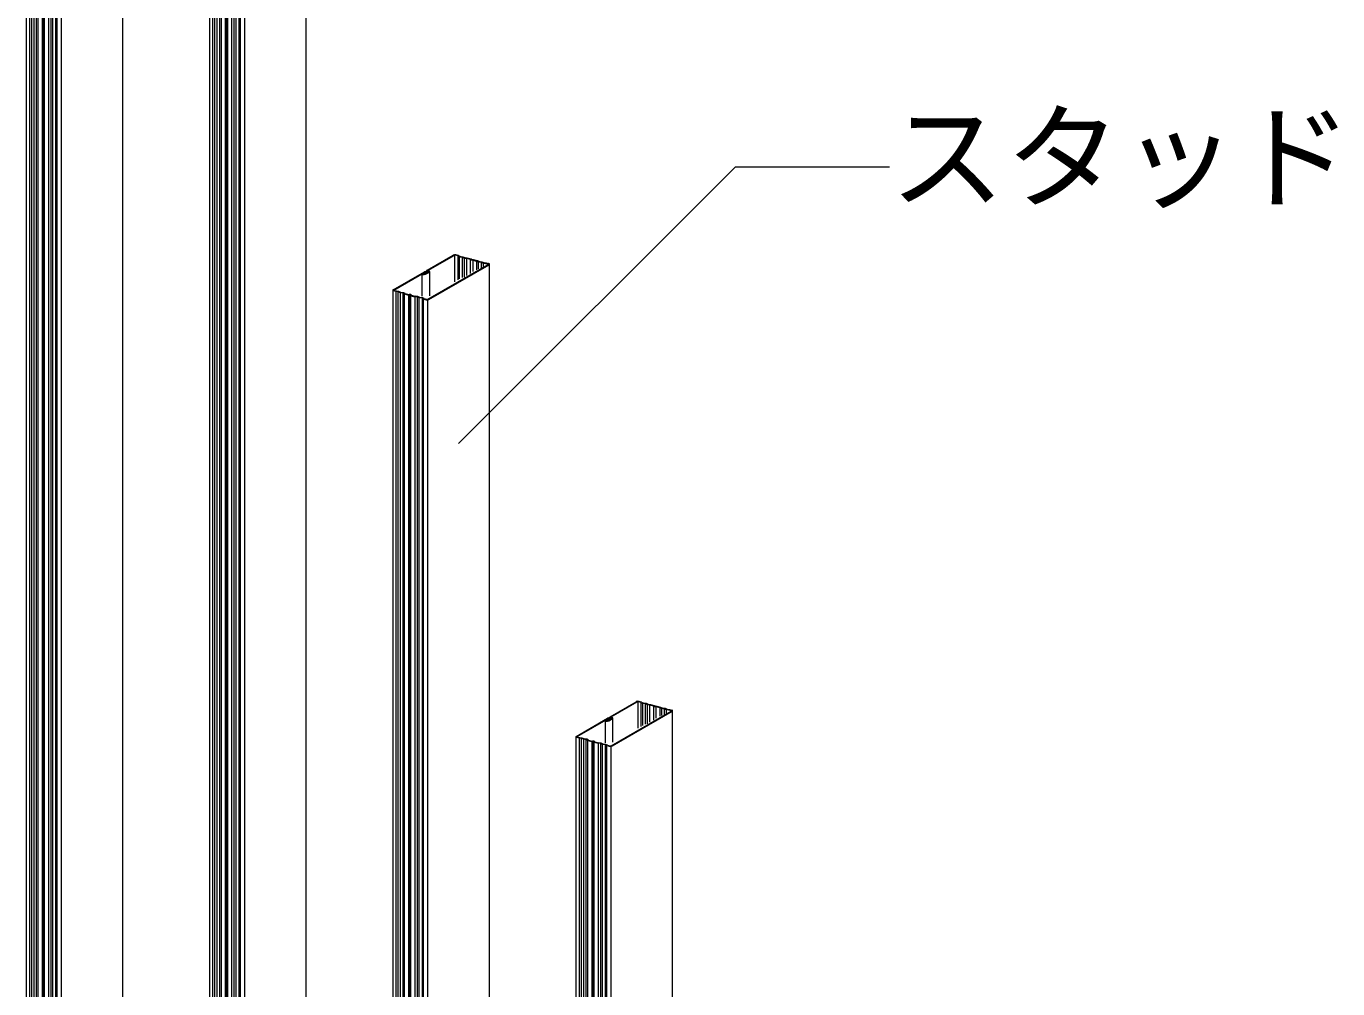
# Model space of a CAD drawing. Units: millimetres on the paper, with parts at other scales. Extents: x -195 to 195, y -140 to 138.
# Drawn here: x -77.42 to -60.43, y -32.73 to -20.26 of the extents above; entities that cross this region are included whole.
import ezdxf
from ezdxf.enums import TextEntityAlignment as Align

# ---------------------------------------------------------------- set-up
doc = ezdxf.new("R2010")
doc.units = ezdxf.units.MM
doc.layers.add('A-2_スタッド', color=3, linetype='Continuous', lineweight=18)
doc.layers.add('A-6_文字・矢印', color=7, linetype='Continuous', lineweight=18)
doc.styles.add('ＭＳ ゴシック', font='')
doc.styles.get('ＭＳ ゴシック').set_extended_font_data('MS Gothic')

msp = doc.modelspace()

# ---------------------------------------------------------------- linework, layer by layer
at = {"layer": 'A-2_スタッド'}
for p, q in [((-77.417, -9.369), (-77.417, -86.344)), ((-77.376, -9.38), (-77.376, -86.355)), ((-77.345, -86.363), (-77.345, -9.388)), ((-77.319, -9.395), (-77.319, -86.37)), ((-77.283, -86.38), (-77.283, -9.405)), ((-77.262, -86.386), (-77.262, -9.411)), ((-77.211, -9.424), (-77.211, -86.399)), ((-77.191, -86.405), (-77.191, -9.43)), ((-77.18, -86.408), (-77.18, -9.433)), ((-77.13, -9.446), (-77.13, -86.421)), ((-77.099, -9.454), (-77.099, -86.429)), ((-77.073, -86.436), (-77.073, -9.461)), ((-77.036, -9.471), (-77.036, -86.446)), ((-77.016, -86.452), (-77.016, -9.477)), ((-76.964, -9.491), (-76.964, -86.466)), ((-76.164, -86.447), (-76.164, -9.705)), ((-75.044, -10.005), (-75.044, -86.98)), ((-75.002, -10.016), (-75.002, -86.991)), ((-74.972, -86.999), (-74.972, -10.024)), ((-74.946, -10.031), (-74.946, -87.006)), ((-74.909, -87.016), (-74.909, -10.041)), ((-74.889, -87.022), (-74.889, -10.047)), ((-74.838, -10.06), (-74.838, -87.035)), ((-74.818, -87.041), (-74.818, -10.066)), ((-74.807, -87.044), (-74.807, -10.069)), ((-74.756, -10.082), (-74.756, -87.057)), ((-74.726, -10.09), (-74.726, -87.065)), ((-74.699, -87.072), (-74.699, -10.097)), ((-74.663, -10.107), (-74.663, -87.082)), ((-74.643, -87.088), (-74.643, -10.113)), ((-74.59, -10.127), (-74.59, -87.102)), ((-73.79, -87.083), (-73.79, -10.341)), ((-72.225, -23.422), (-71.887, -23.227)), ((-72.213, -23.426), (-71.874, -23.23)), ((-71.868, -23.228), (-71.868, -23.572)), ((-71.828, -23.237), (-71.86, -23.229)), ((-71.819, -23.232), (-71.85, -23.223)), ((-71.828, -23.237), (-71.828, -23.548)), ((-71.808, -23.247), (-71.808, -23.536)), ((-71.771, -23.252), (-71.771, -23.518)), ((-71.745, -23.264), (-71.745, -23.512)), ((-71.715, -23.268), (-71.664, -23.281)), ((-71.715, -23.268), (-71.715, -23.491)), ((-71.705, -23.262), (-71.654, -23.276)), ((-72.665, -23.676), (-72.259, -23.442)), ((-72.653, -23.68), (-72.246, -23.445)), ((-72.256, -23.472), (-72.207, -23.444)), ((-72.247, -23.446), (-72.235, -23.449)), ((-72.222, -23.436), (-72.209, -23.439)), ((-72.213, -23.797), (-71.435, -23.348)), ((-72.212, -23.43), (-72.199, -23.434)), ((-72.201, -23.801), (-71.422, -23.351)), ((-72.19, -23.753), (-72.19, -23.441)), ((-71.664, -23.281), (-71.664, -23.464)), ((-71.633, -23.29), (-71.582, -23.303)), ((-71.633, -23.29), (-71.633, -23.441)), ((-71.623, -23.284), (-71.572, -23.298)), ((-71.582, -23.303), (-71.582, -23.416)), ((-71.561, -23.313), (-71.561, -23.406)), ((-71.525, -23.318), (-71.525, -23.391)), ((-71.499, -23.33), (-71.499, -23.375)), ((-71.468, -23.334), (-71.437, -23.342)), ((-71.459, -23.328), (-71.427, -23.336)), ((-71.417, -87.719), (-71.417, -23.345)), ((-72.286, -23.758), (-72.286, -23.472)), ((-72.268, -23.468), (-72.233, -23.448)), ((-72.267, -23.468), (-72.255, -23.471)), ((-72.243, -23.475), (-72.194, -23.447)), ((-72.67, -23.684), (-72.67, -87.616)), ((-72.629, -23.7), (-72.661, -23.691)), ((-72.619, -23.694), (-72.651, -23.686)), ((-72.629, -23.7), (-72.629, -87.627)), ((-72.599, -87.635), (-72.599, -23.704)), ((-72.572, -23.715), (-72.572, -87.642)), ((-72.536, -87.652), (-72.536, -23.72)), ((-72.515, -23.73), (-72.465, -23.744)), ((-72.515, -87.658), (-72.515, -23.73)), ((-72.506, -23.724), (-72.455, -23.738)), ((-72.465, -23.744), (-72.465, -87.671)), ((-72.444, -87.677), (-72.444, -23.745)), ((-72.434, -23.752), (-72.383, -23.766)), ((-72.434, -87.68), (-72.434, -23.752)), ((-72.424, -23.746), (-72.373, -23.76)), ((-72.383, -23.766), (-72.383, -87.693)), ((-72.353, -23.77), (-72.353, -87.701)), ((-72.326, -87.708), (-72.326, -23.781)), ((-72.29, -23.786), (-72.29, -87.718)), ((-72.269, -23.796), (-72.238, -23.804)), ((-72.269, -87.724), (-72.269, -23.796)), ((-72.26, -23.79), (-72.228, -23.799)), ((-72.217, -23.805), (-72.217, -87.738)), ((-69.852, -29.208), (-69.514, -29.013)), ((-69.84, -29.211), (-69.501, -29.016)), ((-69.495, -29.014), (-69.495, -29.357)), ((-69.455, -29.023), (-69.486, -29.014)), ((-69.445, -29.017), (-69.477, -29.009)), ((-69.455, -29.023), (-69.455, -29.334)), ((-69.434, -29.032), (-69.434, -29.321)), ((-69.398, -29.038), (-69.398, -29.303)), ((-69.372, -29.049), (-69.372, -29.298)), ((-69.332, -29.048), (-69.281, -29.061)), ((-69.848, -29.221), (-69.835, -29.225)), ((-69.84, -29.583), (-69.062, -29.134)), ((-69.838, -29.216), (-69.826, -29.219)), ((-69.828, -29.586), (-69.049, -29.137)), ((-69.341, -29.053), (-69.291, -29.067)), ((-69.341, -29.053), (-69.341, -29.276)), ((-69.291, -29.067), (-69.291, -29.25)), ((-69.259, -29.075), (-69.209, -29.089)), ((-69.259, -29.075), (-69.259, -29.227)), ((-69.25, -29.07), (-69.199, -29.083)), ((-69.209, -29.089), (-69.209, -29.201)), ((-69.188, -29.098), (-69.188, -29.191)), ((-69.152, -29.104), (-69.152, -29.177)), ((-69.126, -29.115), (-69.126, -29.16)), ((-69.095, -29.119), (-69.064, -29.128)), ((-69.085, -29.114), (-69.054, -29.122)), ((-69.044, -88.355), (-69.044, -29.13)), ((-70.292, -29.462), (-69.885, -29.227)), ((-70.279, -29.465), (-69.873, -29.23)), ((-69.913, -29.544), (-69.913, -29.257)), ((-69.895, -29.254), (-69.86, -29.234)), ((-69.894, -29.253), (-69.881, -29.257)), ((-69.883, -29.257), (-69.834, -29.229)), ((-69.874, -29.231), (-69.861, -29.235)), ((-69.87, -29.261), (-69.821, -29.232)), ((-69.816, -29.538), (-69.816, -29.227)), ((-70.297, -29.47), (-70.297, -88.252)), ((-70.256, -29.485), (-70.288, -29.477)), ((-70.246, -29.48), (-70.277, -29.471)), ((-70.256, -29.485), (-70.256, -88.263)), ((-70.225, -88.271), (-70.225, -29.489)), ((-70.199, -29.5), (-70.199, -88.278)), ((-70.163, -88.288), (-70.163, -29.506)), ((-70.142, -29.516), (-70.092, -29.529)), ((-70.142, -88.293), (-70.142, -29.516)), ((-70.132, -29.51), (-70.082, -29.524)), ((-70.092, -29.529), (-70.092, -88.307)), ((-70.071, -88.313), (-70.071, -29.531)), ((-70.06, -29.538), (-70.01, -29.551)), ((-70.06, -88.315), (-70.06, -29.538)), ((-70.051, -29.532), (-70, -29.545)), ((-70.01, -29.551), (-70.01, -88.329)), ((-69.979, -29.555), (-69.979, -88.337)), ((-69.953, -88.344), (-69.953, -29.566)), ((-69.896, -29.582), (-69.917, -29.572)), ((-69.917, -29.572), (-69.917, -88.354)), ((-69.896, -29.582), (-69.865, -29.59)), ((-69.896, -88.359), (-69.896, -29.582)), ((-69.886, -29.576), (-69.855, -29.584)), ((-69.844, -29.591), (-69.844, -88.373))]:
    msp.add_line(p, q, dxfattribs=at)
for points in [[(-71.828, -23.237), (-71.808, -23.247), (-71.771, -23.252), (-71.745, -23.264), (-71.715, -23.268)], [(-71.819, -23.232), (-71.798, -23.241), (-71.762, -23.247), (-71.735, -23.258), (-71.705, -23.262)], [(-71.654, -23.276), (-71.643, -23.283), (-71.623, -23.284)], [(-71.664, -23.281), (-71.653, -23.288), (-71.633, -23.29)], [(-71.582, -23.303), (-71.561, -23.313), (-71.525, -23.318), (-71.499, -23.33), (-71.468, -23.334)], [(-71.572, -23.298), (-71.552, -23.307), (-71.515, -23.313), (-71.489, -23.324), (-71.459, -23.328)], [(-72.515, -23.73), (-72.536, -23.72), (-72.572, -23.715), (-72.599, -23.704), (-72.629, -23.7)], [(-72.506, -23.724), (-72.526, -23.715), (-72.563, -23.709), (-72.589, -23.698), (-72.619, -23.694)], [(-72.434, -23.752), (-72.444, -23.745), (-72.465, -23.744)], [(-72.424, -23.746), (-72.435, -23.739), (-72.455, -23.738)], [(-72.269, -23.796), (-72.29, -23.786), (-72.326, -23.781), (-72.353, -23.77), (-72.383, -23.766)], [(-72.26, -23.79), (-72.28, -23.781), (-72.316, -23.775), (-72.343, -23.764), (-72.373, -23.76)], [(-69.455, -29.023), (-69.434, -29.032), (-69.398, -29.038), (-69.372, -29.049), (-69.341, -29.053)], [(-69.445, -29.017), (-69.425, -29.027), (-69.388, -29.032), (-69.362, -29.044), (-69.332, -29.048)], [(-69.291, -29.067), (-69.28, -29.074), (-69.259, -29.075)], [(-69.281, -29.061), (-69.27, -29.068), (-69.25, -29.07)], [(-69.209, -29.089), (-69.188, -29.098), (-69.152, -29.104), (-69.126, -29.115), (-69.095, -29.119)], [(-69.199, -29.083), (-69.178, -29.093), (-69.142, -29.098), (-69.116, -29.11), (-69.085, -29.114)], [(-70.142, -29.516), (-70.163, -29.506), (-70.199, -29.5), (-70.225, -29.489), (-70.256, -29.485)], [(-70.132, -29.51), (-70.153, -29.5), (-70.189, -29.495), (-70.216, -29.484), (-70.246, -29.48)], [(-70.06, -29.538), (-70.071, -29.531), (-70.092, -29.529)], [(-70.051, -29.532), (-70.061, -29.525), (-70.082, -29.524)], [(-69.917, -29.572), (-69.953, -29.566), (-69.979, -29.555), (-70.01, -29.551)], [(-69.886, -29.576), (-69.907, -29.566), (-69.943, -29.561), (-69.97, -29.55), (-70, -29.545)]]:
    msp.add_lwpolyline(points, dxfattribs=at)
for centre, radius, start, end in [((-71.863, -23.278), 0.0561, 76.4174, 115.1932), ((-71.865, -23.251), 0.0225, 76.4174, 115.1932), ((-71.86, -23.234), 0.0052, 83.631, 83.6311), ((-71.851, -23.236), 0.0131, 83.631, 83.6311), ((-72.237, -23.487), 0.0505, 76.4174, 115.1932), ((-72.239, -23.46), 0.0168, 76.4174, 115.1932), ((-72.235, -23.448), 0.0039, 83.631, 83.6311), ((-72.237, -23.452), 0.0086, 63.1291, 74.5715), ((-72.236, -23.45), 0.0063, 50.9955, 60.9936), ((-72.234, -23.446), 0.0019, 18.3262, 46.8176), ((-72.233, -23.446), 0.0014, 326.649, 19.3447), ((-72.219, -23.433), 0.0125, 121.9226, 147.4363), ((-72.224, -23.429), 0.0063, 149.1963, 182.6544), ((-72.227, -23.429), 0.0031, 185.2295, 230.6299), ((-72.216, -23.415), 0.0213, 231.876, 255.5219), ((-72.204, -23.468), 0.0505, 115.1931, 115.1932), ((-72.226, -23.45), 0.0118, 83.631, 83.6311), ((-72.232, -23.463), 0.0258, 63.1291, 74.5715), ((-72.217, -23.42), 0.0168, 254.9207, 255.0793), ((-72.229, -23.456), 0.0188, 50.9955, 60.9936), ((-72.222, -23.446), 0.0056, 18.3262, 46.8176), ((-72.22, -23.446), 0.0041, 326.649, 19.3447), ((-72.211, -23.429), 0.0042, 121.9226, 147.4363), ((-72.212, -23.428), 0.0021, 149.1963, 182.6544), ((-72.213, -23.428), 0.001, 185.2295, 230.6299), ((-72.21, -23.423), 0.0071, 231.876, 255.5219), ((-72.21, -23.425), 0.0056, 254.9207, 255.0793), ((-72.209, -23.443), 0.0039, 83.631, 83.6311), ((-72.211, -23.447), 0.0086, 63.1291, 74.5715), ((-72.21, -23.445), 0.0063, 50.9955, 60.9936), ((-72.209, -23.439), 0.0048, 298.34956, 298.34959), ((-72.209, -23.44), 0.0047, 298.9932, 322.6818), ((-72.207, -23.442), 0.0019, 18.3262, 46.8176), ((-72.207, -23.442), 0.0014, 326.649, 19.3447), ((-72.2, -23.445), 0.0118, 83.631, 83.6311), ((-72.206, -23.458), 0.0258, 63.1291, 74.5715), ((-72.202, -23.435), 0.0141, 298.9932, 322.6818), ((-72.203, -23.452), 0.0188, 50.9955, 60.9936), ((-72.195, -23.441), 0.0056, 18.3262, 46.8176), ((-72.194, -23.441), 0.0041, 326.649, 19.3447), ((-71.438, -23.347), 0.0052, 83.631, 83.6311), ((-71.44, -23.353), 0.0115, 63.1291, 74.5715), ((-71.442, -23.364), 0.0225, 76.4174, 76.4179), ((-71.439, -23.35), 0.0084, 50.9955, 60.9936), ((-71.438, -23.343), 0.0063, 298.9932, 322.6818), ((-71.438, -23.342), 0.0064, 298.34956, 298.34959), ((-71.435, -23.345), 0.0018, 326.649, 19.3447), ((-71.435, -23.346), 0.0025, 18.3262, 46.8176), ((-71.429, -23.349), 0.0131, 83.631, 83.6311), ((-71.441, -23.391), 0.0561, 76.4174, 76.4179), ((-71.435, -23.364), 0.0287, 63.1291, 74.5715), ((-71.432, -23.357), 0.0209, 50.9955, 60.9936), ((-71.43, -23.338), 0.0156, 298.9932, 322.6818), ((-71.43, -23.337), 0.016, 298.34956, 298.34959), ((-71.423, -23.345), 0.0063, 18.3262, 46.8176), ((-71.422, -23.345), 0.0046, 326.649, 19.3447), ((-72.283, -23.472), 0.0031, 185.2295, 230.6299), ((-72.274, -23.476), 0.0125, 121.9226, 147.4363), ((-72.279, -23.472), 0.0063, 149.1963, 182.6544), ((-72.271, -23.458), 0.0213, 231.876, 255.5219), ((-72.259, -23.511), 0.0505, 115.1931, 115.1932), ((-72.265, -23.429), 0.0505, 256.4175, 295.1932), ((-72.272, -23.462), 0.0168, 254.9207, 255.0793), ((-72.266, -23.472), 0.0042, 121.9226, 147.4363), ((-72.268, -23.471), 0.0021, 149.1963, 182.6544), ((-72.269, -23.471), 0.001, 185.2295, 230.6299), ((-72.265, -23.466), 0.0071, 231.876, 255.5219), ((-72.261, -23.484), 0.0168, 115.1931, 115.1932), ((-72.263, -23.457), 0.0168, 256.4175, 295.1932), ((-72.266, -23.468), 0.0056, 254.9207, 255.0793), ((-72.258, -23.471), 0.0039, 83.631, 83.6311), ((-72.261, -23.484), 0.0168, 76.4174, 76.4175), ((-72.258, -23.468), 0.0048, 298.34956, 298.34959), ((-72.258, -23.468), 0.0047, 298.9932, 301.0068), ((-72.25, -23.462), 0.0144, 298.34956, 298.34959), ((-72.25, -23.463), 0.0141, 298.9932, 301.0068), ((-72.236, -23.444), 0.0047, 298.9932, 322.6818), ((-72.236, -23.444), 0.0048, 298.34956, 298.34959), ((-72.228, -23.439), 0.0141, 298.9932, 322.6818), ((-72.228, -23.439), 0.0144, 298.34956, 298.34959), ((-72.202, -23.434), 0.0144, 298.34956, 298.34959), ((-72.658, -23.688), 0.0139, 121.9226, 147.4363), ((-72.663, -23.684), 0.007, 149.1963, 182.6544), ((-72.667, -23.684), 0.0035, 185.2295, 230.6299), ((-72.655, -23.668), 0.0237, 231.876, 254.478), ((-72.641, -23.727), 0.0561, 115.1931, 115.1932), ((-72.656, -23.673), 0.0186, 254.9207, 255.0793), ((-72.65, -23.684), 0.0056, 121.9226, 147.4363), ((-72.652, -23.683), 0.0028, 149.1963, 182.6544), ((-72.648, -23.676), 0.0095, 231.876, 255.5219), ((-72.653, -23.683), 0.0014, 185.2295, 230.6299), ((-72.643, -23.7), 0.0225, 115.1931, 115.1932), ((-72.649, -23.678), 0.0075, 254.9207, 255.0793), ((-72.225, -23.75), 0.0561, 256.4175, 295.1932), ((-72.233, -23.786), 0.0186, 254.9207, 255.0793), ((-72.223, -23.777), 0.0225, 256.4175, 295.1932), ((-72.226, -23.792), 0.0075, 254.9207, 255.0793), ((-72.216, -23.792), 0.0064, 298.34956, 298.34959), ((-72.208, -23.787), 0.016, 298.34956, 298.34959), ((-69.49, -29.063), 0.0561, 76.4174, 115.1932), ((-69.492, -29.036), 0.0225, 76.4174, 115.1932), ((-69.487, -29.02), 0.0052, 83.631, 83.6311), ((-69.478, -29.022), 0.0131, 83.631, 83.6311), ((-69.864, -29.273), 0.0505, 76.4174, 115.1932), ((-69.851, -29.215), 0.0063, 149.1963, 182.6544), ((-69.854, -29.215), 0.0031, 185.2295, 230.6299), ((-69.845, -29.219), 0.0125, 121.9226, 147.4363), ((-69.843, -29.201), 0.0213, 231.876, 255.5219), ((-69.831, -29.254), 0.0505, 115.1931, 115.1932), ((-69.844, -29.205), 0.0168, 254.9207, 255.0793), ((-69.837, -29.215), 0.0042, 121.9226, 147.4363), ((-69.839, -29.214), 0.0021, 149.1963, 182.6544), ((-69.84, -29.214), 0.001, 185.2295, 230.6299), ((-69.836, -29.209), 0.0071, 231.876, 255.5219), ((-69.837, -29.21), 0.0056, 254.9207, 255.0793), ((-69.827, -29.231), 0.0118, 83.631, 83.6311), ((-69.832, -29.244), 0.0258, 63.1291, 74.5715), ((-69.83, -29.237), 0.0188, 50.9955, 60.9936), ((-69.069, -29.149), 0.0225, 76.4174, 76.4179), ((-69.067, -29.139), 0.0115, 63.1291, 74.5715), ((-69.064, -29.133), 0.0052, 83.631, 83.6311), ((-69.066, -29.136), 0.0084, 50.9955, 60.9936), ((-69.065, -29.128), 0.0063, 298.9932, 322.6818), ((-69.065, -29.128), 0.0064, 298.34956, 298.34959), ((-69.062, -29.131), 0.0025, 18.3262, 46.8176), ((-69.062, -29.131), 0.0018, 326.649, 19.3447), ((-69.056, -29.135), 0.0131, 83.631, 83.6311), ((-69.062, -29.15), 0.0287, 63.1291, 74.5715), ((-69.067, -29.177), 0.0561, 76.4174, 76.4179), ((-69.059, -29.142), 0.0209, 50.9955, 60.9936), ((-69.057, -29.123), 0.0156, 298.9932, 322.6818), ((-69.057, -29.123), 0.016, 298.34956, 298.34959), ((-69.05, -29.131), 0.0063, 18.3262, 46.8176), ((-69.048, -29.13), 0.0046, 326.649, 19.3447), ((-69.901, -29.261), 0.0125, 121.9226, 147.4363), ((-69.906, -29.258), 0.0063, 149.1963, 182.6544), ((-69.909, -29.258), 0.0031, 185.2295, 230.6299), ((-69.898, -29.243), 0.0213, 231.876, 255.5219), ((-69.886, -29.296), 0.0505, 115.1931, 115.1932), ((-69.892, -29.215), 0.0505, 256.4175, 295.1932), ((-69.899, -29.248), 0.0168, 254.9207, 255.0793), ((-69.893, -29.257), 0.0042, 121.9226, 147.4363), ((-69.895, -29.256), 0.0021, 149.1963, 182.6544), ((-69.896, -29.256), 0.001, 185.2295, 230.6299), ((-69.892, -29.252), 0.0071, 231.876, 255.5219), ((-69.888, -29.269), 0.0168, 115.1931, 115.1932), ((-69.89, -29.242), 0.0168, 256.4175, 295.1932), ((-69.892, -29.253), 0.0056, 254.9207, 255.0793), ((-69.884, -29.257), 0.0039, 83.631, 83.6311), ((-69.888, -29.269), 0.0168, 76.4174, 76.4175), ((-69.885, -29.253), 0.0048, 298.34956, 298.34959), ((-69.885, -29.253), 0.0047, 298.9932, 301.0068), ((-69.866, -29.246), 0.0168, 76.4174, 115.1932), ((-69.877, -29.248), 0.0141, 298.9932, 301.0068), ((-69.877, -29.248), 0.0144, 298.34956, 298.34959), ((-69.862, -29.233), 0.0039, 83.631, 83.6311), ((-69.864, -29.238), 0.0086, 63.1291, 74.5715), ((-69.863, -29.235), 0.0063, 50.9955, 60.9936), ((-69.862, -29.23), 0.0047, 298.9932, 322.6818), ((-69.862, -29.23), 0.0048, 298.34956, 298.34959), ((-69.86, -29.232), 0.0019, 18.3262, 46.8176), ((-69.86, -29.232), 0.0014, 326.649, 19.3447), ((-69.853, -29.235), 0.0118, 83.631, 83.6311), ((-69.859, -29.249), 0.0258, 63.1291, 74.5715), ((-69.855, -29.225), 0.0141, 298.9932, 322.6818), ((-69.855, -29.224), 0.0144, 298.34956, 298.34959), ((-69.856, -29.242), 0.0188, 50.9955, 60.9936), ((-69.848, -29.231), 0.0056, 18.3262, 46.8176), ((-69.847, -29.231), 0.0041, 326.649, 19.3447), ((-69.836, -29.229), 0.0039, 83.631, 83.6311), ((-69.838, -29.233), 0.0086, 63.1291, 74.5715), ((-69.837, -29.231), 0.0063, 50.9955, 60.9936), ((-69.836, -29.225), 0.0047, 298.9932, 322.6818), ((-69.836, -29.225), 0.0048, 298.34956, 298.34959), ((-69.834, -29.227), 0.0019, 18.3262, 46.8176), ((-69.834, -29.227), 0.0014, 326.649, 19.3447), ((-69.828, -29.22), 0.0141, 298.9932, 322.6818), ((-69.828, -29.22), 0.0144, 298.34956, 298.34959), ((-69.822, -29.227), 0.0056, 18.3262, 46.8176), ((-69.82, -29.226), 0.0041, 326.649, 19.3447), ((-70.29, -29.47), 0.007, 149.1963, 182.6544), ((-70.294, -29.47), 0.0035, 185.2295, 230.6299), ((-70.284, -29.474), 0.0139, 121.9226, 147.4363), ((-70.281, -29.454), 0.0237, 231.876, 254.478), ((-70.268, -29.513), 0.0561, 115.1931, 115.1932), ((-70.282, -29.459), 0.0186, 254.9207, 255.0793), ((-70.279, -29.468), 0.0028, 149.1963, 182.6544), ((-70.276, -29.47), 0.0056, 121.9226, 147.4363), ((-70.28, -29.468), 0.0014, 185.2295, 230.6299), ((-70.275, -29.462), 0.0095, 231.876, 255.5219), ((-70.27, -29.485), 0.0225, 115.1931, 115.1932), ((-70.276, -29.464), 0.0075, 254.9207, 255.0793), ((-69.86, -29.572), 0.0186, 254.9207, 255.0793), ((-69.851, -29.535), 0.0561, 256.4175, 295.1932), ((-69.85, -29.563), 0.0225, 256.4175, 295.1932), ((-69.853, -29.577), 0.0075, 254.9207, 255.0793), ((-69.843, -29.577), 0.0064, 298.34956, 298.34959), ((-69.835, -29.572), 0.016, 298.34956, 298.34959)]:
    msp.add_arc(centre, radius, start, end, dxfattribs=at)
at = {"layer": 'A-6_文字・矢印'}
msp.add_lwpolyline([(-66.235, -22.085), (-68.235, -22.085), (-71.818, -25.667)], dxfattribs=at)

# ---------------------------------------------------------------- texts
at = {"layer": 'A-6_文字・矢印', "style": 'ＭＳ ゴシック'}
msp.add_text('スタッド', height=1.1, dxfattribs=at).set_placement((-66.235, -22.835), align=Align.BOTTOM_LEFT)

doc.saveas('drawing.dxf')
